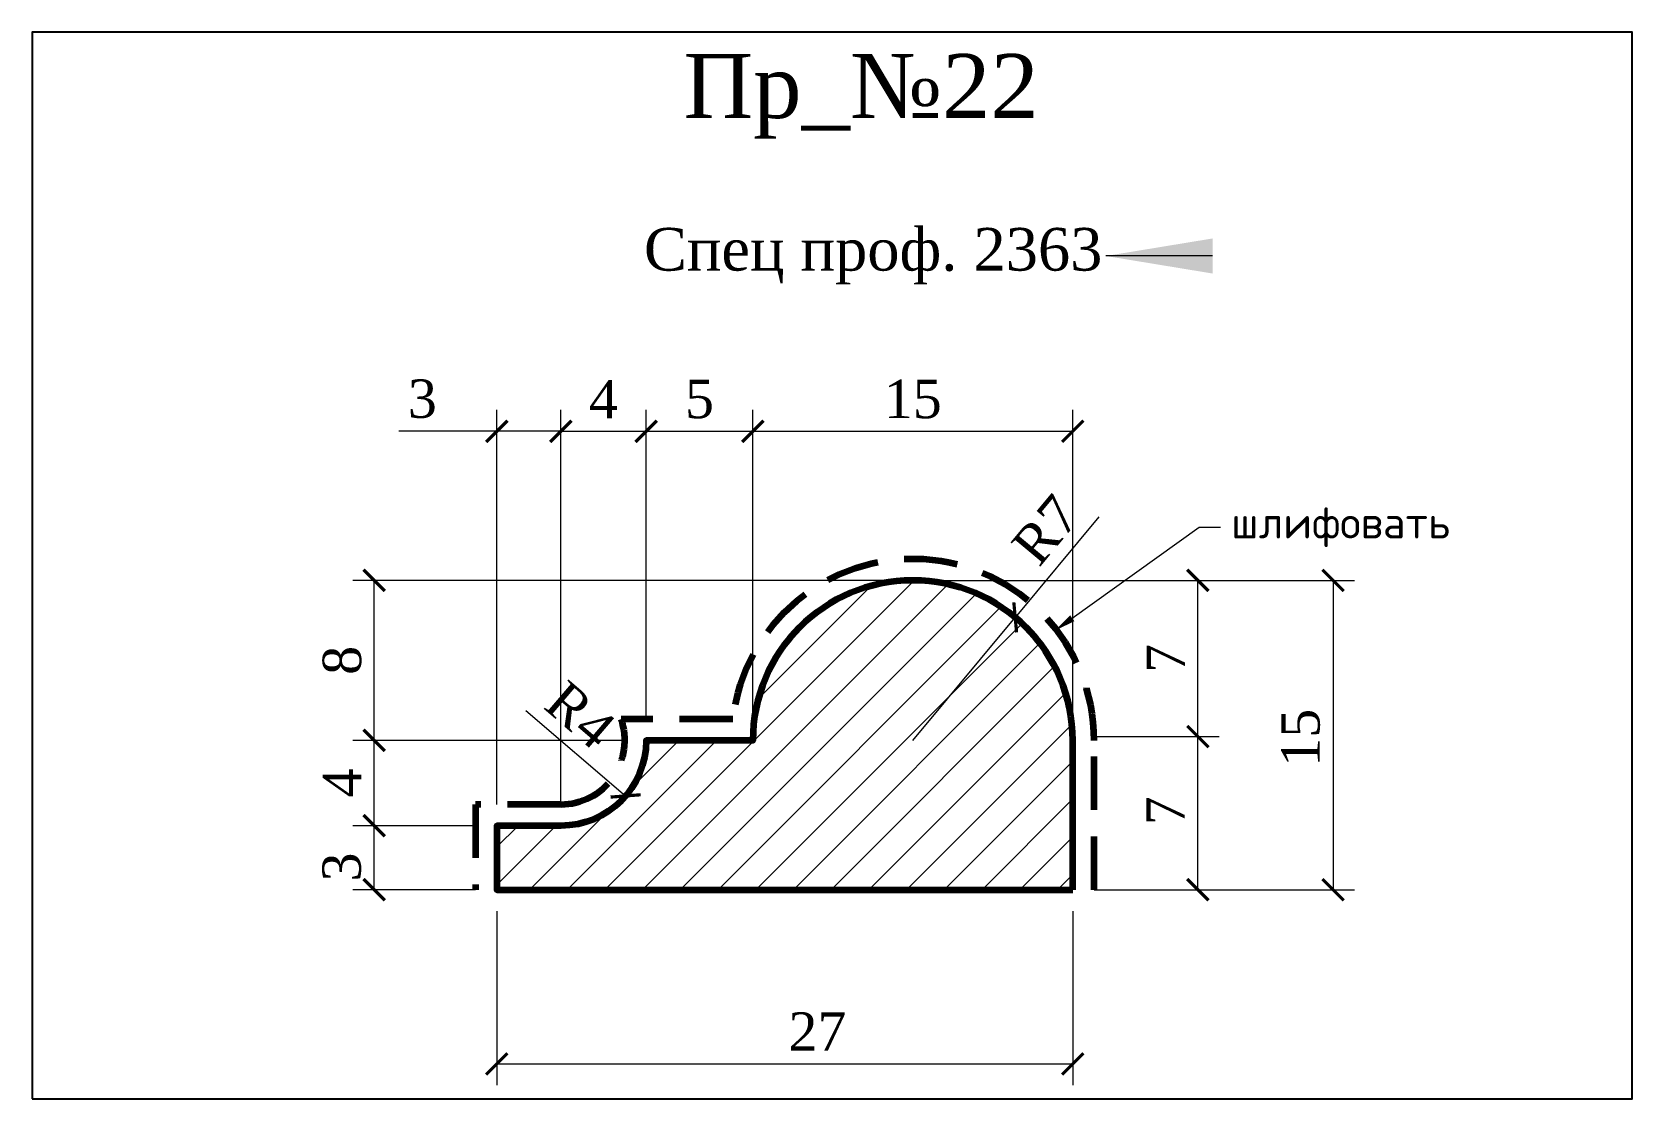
# Model space of a CAD drawing. Header units: millimetres. Extents: x 304113.9 to 304188.9, y -92563.6 to -92513.6.
import ezdxf
from ezdxf import colors
from ezdxf.entities.mleader import LeaderData, LeaderLine
from ezdxf.math import Vec2, Vec3

# ---------------------------------------------------------------- set-up
doc = ezdxf.new("R2010")
doc.units = ezdxf.units.MM
doc.header["$MEASUREMENT"] = 0
doc.linetypes.add('HIDDEN', pattern=[0.375, 0.25, -0.125])
doc.layers.add('Outside panel', color=7, linetype='Continuous', lineweight=18, true_color=0x7f5e57)
for name, color, linetype, lineweight in [('линия 15', 7, 'Continuous', 15), ('линия 50', 1, 'Continuous', 211), ('служебный слой РАЗМЕРЫ', 7, 'Continuous', 9)]:
    doc.layers.add(name, color=color, linetype=linetype, lineweight=lineweight)
doc.styles.add('ELECT', font='times.ttf')
doc.styles.get("Standard").update_dxf_attribs({"font": 'times.ttf'})
doc.styles.add('ЕСКД профили текст', font='isocpeur.ttf')
doc.dimstyles.new('M_1', dxfattribs={"dimtxt": 1.8, "dimasz": 1, "dimexe": 1, "dimexo": 1, "dimgap": 0.6, "dimtad": 1, "dimdec": 0, "dimdsep": 46, "dimtxsty": 'Standard', "dimblk": 'ARCHTICK', "dimcen": -5, "dimclrd": 7, "dimclre": 7, "dimclrt": 7, "dimadec": 0, "dimazin": 0, "dimtfac": 1, "dimtdec": 0, "dimtmove": 0, "dimatfit": 3, "dimfxl": 1, "dimtolj": 1, "dimtzin": 0, "dimlwd": 5, "dimlwe": 5, "dimarcsym": 0})

# ---------------------------------------------------------------- blocks, each defined once
blk = doc.blocks.new('_ArchTick')
at = {"color": 0, "linetype": 'ByBlock', "const_width": 0.15}
blk.add_lwpolyline([(-0.5, -0.5), (0.5, 0.5)], dxfattribs=at)
blk = doc.blocks.new('*D12')
at = {"layer": 'Defpoints', "color": 0, "ltscale": 1000, "transparency": 16777216}
for p in [(304129.9349661331, -92550.76879669142), (304135.683674878, -92550.76879669142), (304135.683674878, -92553.76879669142)]:
    blk.add_point(p, dxfattribs=at)
at = {"layer": 'линия 15', "color": 7, "lineweight": 5, "ltscale": 1000, "transparency": 16777216}
for p, q in [((304134.683674878, -92550.76879669142), (304128.9349661331, -92550.76879669142)), ((304129.9349661331, -92553.76879669142), (304129.9349661331, -92550.76879669142)), ((304134.683674878, -92553.76879669142), (304128.9349661331, -92553.76879669142))]:
    blk.add_line(p, q, dxfattribs=at)
for p, rotation in [((304129.9349661331, -92550.76879669142), 90), ((304129.9349661331, -92553.76879669142), 270)]:
    blk.add_blockref('_ArchTick', p, dxfattribs=dict(at, rotation=rotation))
at = {"layer": 'линия 15', "color": 7, "ltscale": 1000, "transparency": 16777216, "insert": (304128.4193929536, -92552.7030482246), "char_height": 1.8, "attachment_point": 5, "rotation": 90}
blk.add_mtext('\\A1;3', dxfattribs=at)
blk = doc.blocks.new('*D10')
at = {"layer": 'Defpoints', "color": 0, "ltscale": 1000, "transparency": 16777216}
for p in [(304162.6815010687, -92546.58823530326), (304168.5444140945, -92546.58823530326), (304162.683674878, -92553.76879669142)]:
    blk.add_point(p, dxfattribs=at)
at = {"layer": 'линия 15', "color": 7, "lineweight": 5, "ltscale": 1000, "transparency": 16777216}
for p, q in [((304163.6815010687, -92546.58823530326), (304169.5444140945, -92546.58823530326)), ((304168.5444140945, -92553.76879669142), (304168.5444140945, -92546.58823530326)), ((304163.683674878, -92553.76879669142), (304169.5444140945, -92553.76879669142))]:
    blk.add_line(p, q, dxfattribs=at)
for p, rotation in [((304168.5444140945, -92546.58823530326), 90), ((304168.5444140945, -92553.76879669142), 270)]:
    blk.add_blockref('_ArchTick', p, dxfattribs=dict(at, rotation=rotation))
at = {"layer": 'линия 15', "color": 7, "ltscale": 1000, "transparency": 16777216, "insert": (304167.0262453851, -92550.06786037497), "char_height": 1.8, "attachment_point": 5, "rotation": 90}
blk.add_mtext('\\A1;7', dxfattribs=at)
blk = doc.blocks.new('*D6')
at = {"layer": 'Defpoints', "color": 0, "ltscale": 1000, "transparency": 16777216}
for p in [(304138.6836748781, -92532.28262196416), (304135.683674878, -92550.76879669142), (304138.6836748781, -92550.76879669142)]:
    blk.add_point(p, dxfattribs=at)
at = {"layer": 'линия 15', "color": 7, "lineweight": 5, "ltscale": 1000, "transparency": 16777216}
for p, q in [((304135.683674878, -92549.76879669142), (304135.683674878, -92531.28262196416)), ((304138.6836748781, -92549.76879669142), (304138.6836748781, -92531.28262196416)), ((304135.683674878, -92532.28262196416), (304131.0941082348, -92532.28262196416)), ((304138.6836748781, -92532.28262196416), (304135.683674878, -92532.28262196416))]:
    blk.add_line(p, q, dxfattribs=at)
at = {"layer": 'линия 15', "color": 7, "lineweight": 5, "ltscale": 1000, "transparency": 16777216, "rotation": 180}
blk.add_blockref('_ArchTick', (304135.683674878, -92532.28262196416), dxfattribs=at)
at = {"layer": 'линия 15', "color": 7, "lineweight": 5, "ltscale": 1000, "transparency": 16777216}
blk.add_blockref('_ArchTick', (304138.6836748781, -92532.28262196416), dxfattribs=at)
at = {"layer": 'линия 15', "color": 7, "ltscale": 1000, "transparency": 16777216, "insert": (304132.194396627, -92530.76704878463), "char_height": 1.8, "attachment_point": 5}
blk.add_mtext('\\A1;3', dxfattribs=at)
blk = doc.blocks.new('*D5')
at = {"layer": 'Defpoints', "color": 0, "ltscale": 1000, "transparency": 16777216}
for p in [(304138.683674878, -92546.76879669153), (304141.7208858232, -92549.37174687845)]:
    blk.add_point(p, dxfattribs=at)
at = {"layer": 'линия 15', "color": 7, "lineweight": 5, "ltscale": 1000, "transparency": 16777216}
blk.add_line((304137.0404714943, -92545.36053871004), (304141.7208858232, -92549.37174687845), dxfattribs=at)
at = {"layer": 'линия 15', "color": 7, "lineweight": 5, "ltscale": 1000, "transparency": 16777216, "rotation": 319.402767159577}
blk.add_blockref('_ArchTick', (304141.7208858232, -92549.37174687845), dxfattribs=at)
at = {"layer": 'линия 15', "color": 7, "ltscale": 1000, "transparency": 16777216, "insert": (304139.5974822424, -92545.57645114302), "char_height": 1.8, "attachment_point": 5, "rotation": 319.40276715957697}
blk.add_mtext('\\A1;R4', dxfattribs=at)
blk = doc.blocks.new('*D4')
at = {"layer": 'Defpoints', "color": 0, "ltscale": 1000, "transparency": 16777216}
for p in [(304159.9826263257, -92541.00511167187), (304155.1836748786, -92546.76879669148)]:
    blk.add_point(p, dxfattribs=at)
at = {"layer": 'линия 15', "color": 7, "lineweight": 5, "ltscale": 1000, "transparency": 16777216}
for p in [(304163.9101776875, -92536.28800436265), (304155.1836748786, -92546.76879669148)]:
    blk.add_line(p, (304159.9826263257, -92541.00511167187), dxfattribs=at)
at = {"layer": 'линия 15', "color": 7, "lineweight": 5, "ltscale": 1000, "transparency": 16777216, "rotation": 230.2186047685792}
blk.add_blockref('_ArchTick', (304159.9826263257, -92541.00511167187), dxfattribs=at)
at = {"layer": 'линия 15', "color": 7, "ltscale": 1000, "transparency": 16777216, "insert": (304161.4195626997, -92536.9066509579), "char_height": 1.8, "attachment_point": 5, "rotation": 50.21860476857921}
blk.add_mtext('\\A1;R7', dxfattribs=at)
blk = doc.blocks.new('*D3')
at = {"layer": 'Defpoints', "color": 0, "ltscale": 1000, "transparency": 16777216}
for p in [(304155.183674878, -92539.26879669142), (304162.683674878, -92553.76879669142), (304174.882057483, -92553.76879669142)]:
    blk.add_point(p, dxfattribs=at)
at = {"layer": 'линия 15', "color": 7, "lineweight": 5, "ltscale": 1000, "transparency": 16777216}
for p, q in [((304156.183674878, -92539.26879669142), (304175.882057483, -92539.26879669142)), ((304174.882057483, -92539.26879669142), (304174.882057483, -92553.76879669142)), ((304163.683674878, -92553.76879669142), (304175.882057483, -92553.76879669142))]:
    blk.add_line(p, q, dxfattribs=at)
for p, rotation in [((304174.882057483, -92539.26879669142), 90), ((304174.882057483, -92553.76879669142), 270)]:
    blk.add_blockref('_ArchTick', p, dxfattribs=dict(at, rotation=rotation))
at = {"layer": 'линия 15', "color": 7, "ltscale": 1000, "transparency": 16777216, "insert": (304173.3664843034, -92546.64601217005), "char_height": 1.8, "attachment_point": 5, "rotation": 90}
blk.add_mtext('\\A1;15', dxfattribs=at)
blk = doc.blocks.new('*D2')
at = {"layer": 'Defpoints', "color": 0, "ltscale": 1000, "transparency": 16777216}
for p in [(304135.683674878, -92553.76879669142), (304162.683674878, -92553.76879669142), (304162.683674878, -92561.92952144273)]:
    blk.add_point(p, dxfattribs=at)
at = {"layer": 'линия 15', "color": 7, "lineweight": 5, "ltscale": 1000, "transparency": 16777216}
for p, q in [((304135.683674878, -92554.76879669142), (304135.683674878, -92562.92952144273)), ((304162.683674878, -92554.76879669142), (304162.683674878, -92562.92952144273)), ((304135.683674878, -92561.92952144273), (304162.683674878, -92561.92952144273))]:
    blk.add_line(p, q, dxfattribs=at)
at = {"layer": 'линия 15', "color": 7, "lineweight": 5, "ltscale": 1000, "transparency": 16777216, "rotation": 180}
blk.add_blockref('_ArchTick', (304135.683674878, -92561.92952144273), dxfattribs=at)
at = {"layer": 'линия 15', "color": 7, "lineweight": 5, "ltscale": 1000, "transparency": 16777216}
blk.add_blockref('_ArchTick', (304162.683674878, -92561.92952144273), dxfattribs=at)
at = {"layer": 'линия 15', "color": 7, "ltscale": 1000, "transparency": 16777216, "insert": (304150.7124602526, -92560.41135273328), "char_height": 1.8, "attachment_point": 5}
blk.add_mtext('\\A1;27', dxfattribs=at)

msp = doc.modelspace()

# ---------------------------------------------------------------- hatches: boundary and pattern name
at = {"layer": 'Outside panel', "ltscale": 1000}
h = msp.add_hatch(dxfattribs=at)
h.set_pattern_fill('ANSI31', color=256, scale=10)
h.set_pattern_definition([(45, (-3626.079866674962, 27.35083627795393), (-0.8838834764831844, 0.8838834764831844), [])])
h.paths.add_polyline_path([(304147.683674878, -92546.76879669142), (304142.683674878, -92546.76879669142, -0.4142135623730951), (304138.683674878, -92550.76879669142), (304135.683674878, -92550.76879669142), (304135.683674878, -92553.76879669142), (304162.683674878, -92553.76879669142), (304162.683674878, -92546.76879669142, 1)])

# ---------------------------------------------------------------- linework, layer by layer
at = {"color": 6, "ltscale": 1000}
msp.add_lwpolyline([(304113.8952436185, -92563.57345422245), (304188.8952436185, -92563.57345422245), (304188.8952436185, -92513.57345422245), (304113.8952436185, -92513.57345422245)], close=True, dxfattribs=at)
at = {"layer": 'линия 50', "color": 1, "linetype": 'HIDDEN', "ltscale": 10, "true_color": 0xff0909}
msp.add_lwpolyline([(304163.683674878, -92553.76879669142), (304163.683674878, -92546.76879669142, 0.94271217451174), (304146.74270337, -92545.76879669142), (304141.5121020028, -92545.76879669142, -0.5176380902073984), (304138.683674878, -92549.76879669142), (304134.683674878, -92549.76879669142), (304134.683674878, -92553.76879669142)], format="xyb", dxfattribs=at)
at = {"layer": 'линия 50', "color": 7}
msp.add_lwpolyline([(304162.683674878, -92553.76879669142), (304162.683674878, -92546.76879669142, 0.9999999999999999), (304147.683674878, -92546.76879669142), (304142.683674878, -92546.76879669142, -0.414213562373095), (304138.683674878, -92550.76879669142), (304135.683674878, -92550.76879669142), (304135.683674878, -92553.76879669142)], format="xyb", close=True, dxfattribs=at)

# ---------------------------------------------------------------- texts
at = {"color": 5, "ltscale": 1000, "style": 'ELECT'}
msp.add_text('Пр_№22', height=3, dxfattribs=at).set_placement((304144.4319861879, -92517.60091972983))

# ---------------------------------------------------------------- dimensions: what is measured, and where the dimension line sits
at = {"layer": 'линия 15', "color": 7, "ltscale": 1000}
for base, p1, p2, picture, middle in [((304138.6836748781, -92532.28262196416), (304135.683674878, -92550.76879669142), (304138.6836748781, -92550.76879669142), '*D6', (304132.194396627, -92532.28262196416)), ((304162.683674878, -92561.92952144273), (304135.683674878, -92553.76879669142), (304162.683674878, -92553.76879669142), '*D2', (304150.7124602526, -92561.92952144273))]:
    dim = msp.add_linear_dim(base=base, p1=p1, p2=p2, dimstyle='M_1', dxfattribs=at)
    dim.commit()
    dim.dimension.update_dxf_attribs({"geometry": picture, "text_midpoint": middle, "dimtype": 128})
for base, p1, p2 in [((304142.683674878, -92532.28262196416), (304138.6836748781, -92550.76879669142), (304142.683674878, -92546.76879669142)), ((304147.683674878, -92532.28262196416), (304142.683674878, -92546.76879669142), (304147.683674878, -92546.76879669142)), ((304162.6815010687, -92532.28262196416), (304147.683674878, -92546.76879669142), (304162.6815010687, -92546.58823530326))]:
    msp.add_linear_dim(base=base, p1=p1, p2=p2, dimstyle='M_1', dxfattribs=at).render()
dim = msp.add_radius_dim(center=(304155.1836748786, -92546.76879669148), mpoint=(304159.9826263257, -92541.00511167187), dimstyle='M_1', dxfattribs=at)
dim.commit()
dim.dimension.update_dxf_attribs({"geometry": '*D4', "text_midpoint": (304161.4195626997, -92536.9066509579)})
for base, p1, p2 in [((304129.9349661342, -92539.26879669142), (304142.683674878, -92546.76879669142), (304155.183674878, -92539.26879669142)), ((304168.5444140955, -92539.26879669142), (304162.6815010687, -92546.58823530326), (304155.183674878, -92539.26879669142)), ((304129.9349661341, -92546.76879669142), (304135.683674878, -92550.76879669142), (304142.683674878, -92546.76879669142))]:
    msp.add_linear_dim(base=base, p1=p1, p2=p2, angle=90, dimstyle='M_1', dxfattribs=at).render()
for base, p1, p2, picture, middle in [((304174.882057483, -92553.76879669142), (304155.183674878, -92539.26879669142), (304162.683674878, -92553.76879669142), '*D3', (304174.882057483, -92546.64601217005)), ((304168.5444140945, -92546.58823530326), (304162.683674878, -92553.76879669142), (304162.6815010687, -92546.58823530326), '*D10', (304168.5444140945, -92550.06786037497)), ((304129.9349661331, -92550.76879669142), (304135.683674878, -92553.76879669142), (304135.683674878, -92550.76879669142), '*D12', (304129.9349661331, -92552.7030482246))]:
    dim = msp.add_linear_dim(base=base, p1=p1, p2=p2, angle=90, dimstyle='M_1', dxfattribs=at)
    dim.commit()
    dim.dimension.update_dxf_attribs({"geometry": picture, "text_midpoint": middle, "dimtype": 128})
dim = msp.add_radius_dim(center=(304138.683674878, -92546.76879669153), mpoint=(304141.7208858232, -92549.37174687845), dimstyle='M_1', dxfattribs=at)
dim.commit()
dim.dimension.update_dxf_attribs({"geometry": '*D5', "text_midpoint": (304138.6213759223, -92546.71540524742), "dimtype": 132})

# ---------------------------------------------------------------- leaders
at = {"color": 7, "ltscale": 1000}
ml = msp.add_multileader_mtext('Standard', dxfattribs=at)
ml.set_content('{\\C256;\\c0;Спец проф. 2363}', color=5)
ml.set_leader_properties(lineweight=5)
ml.build(insert=Vec2(0, 0))
ml.multileader.update_dxf_attribs({"has_dogleg": 0, "text_left_attachment_type": 7, "dogleg_length": 18.61369858752505, "arrow_head_size": 5})
ctx = ml.context
ctx.base_point, ctx.char_height, ctx.arrow_head_size, ctx.landing_gap_size, ctx.plane_origin = Vec3(304141.5796934221, -92525.38540541234), 2, 5, 1, Vec3(304248.9151750455, -92568.8889567236)
ctx.left_attachment = 7
notes = []
notes.append((ctx, [(0, (1, 1, 0), (304182.8509262562, -92524.06961593866), (-1, 0), 18.61369858752505, [(0, [(304164.2372276686, -92524.06961593866)], 0, [])])]))
ctx.mtext.insert, ctx.mtext.flow_direction = Vec3(304142.5796934221, -92522.75382646496), 5
at = {"layer": 'служебный слой РАЗМЕРЫ'}
ml = msp.add_multileader_mtext('Standard', dxfattribs=at)
ml.set_content('\\A1;шлифовать', color=256, style='ЕСКД профили текст')
ml.set_leader_properties(color=256, linetype='ByLayer', lineweight=-1)
ml.build(insert=Vec2(0, 0))
ml.multileader.update_dxf_attribs({"dogleg_length": 1, "arrow_head_size": 1})
ctx = ml.context
ctx.base_point, ctx.char_height, ctx.arrow_head_size, ctx.landing_gap_size, ctx.plane_origin = Vec3(304169.6025073839, -92536.78152399544), 1.5, 1, 0.5, Vec3(304189.5110921994, -92504.61867679055)
notes.append((ctx, [(1, (1, 1, 0), (304168.6025073839, -92536.78152399544), (1, 0), 1, [(0, [(304161.8454366828, -92541.62998067249)], 0, [])])]))
ctx.mtext.insert, ctx.mtext.flow_direction = Vec3(304170.1025073839, -92535.80652399543), 5
for ctx, leaders in notes:
    for number, flags, end, landing, length, lines in leaders:
        leader = LeaderData()
        leader.index, (leader.has_last_leader_line, leader.has_dogleg_vector, leader.attachment_direction) = number, flags
        leader.last_leader_point, leader.dogleg_vector, leader.dogleg_length = Vec3(end), Vec3(landing), length
        for number, points, colour, breaks in lines:
            line = LeaderLine()
            line.index, line.vertices, line.color, line.breaks = number, Vec3.list(points), colors.encode_raw_color(colour), breaks
            leader.lines.append(line)
        ctx.leaders.append(leader)

doc.saveas('drawing.dxf')
